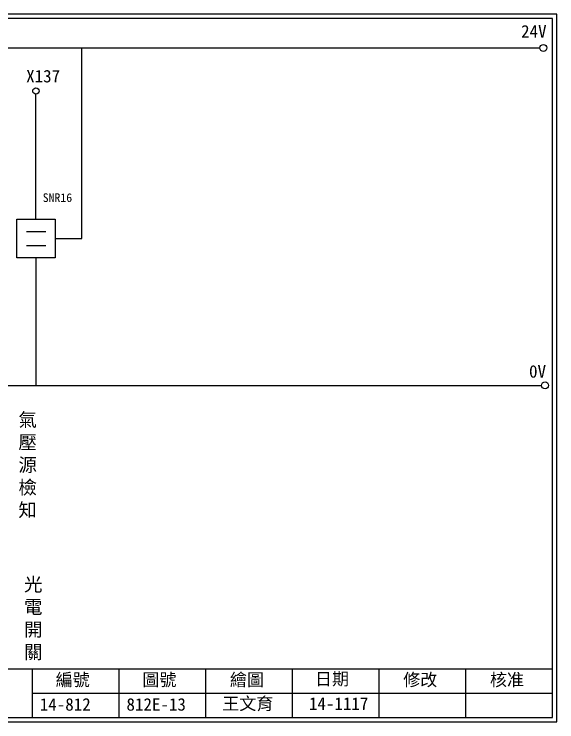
# Model space of a CAD drawing. Extents: x 275 to 562, y 265 to 469.
# Drawn here: x 405.4 to 561.9, y 264.9 to 468.9 of the extents above; entities that cross this region are included whole.
import ezdxf

# ---------------------------------------------------------------- set-up
doc = ezdxf.new("R2010")
doc.units = 0
doc.layers.get('0').update_dxf_attribs({"linetype": 'CONTINUOUS'})
doc.layers.add('圖框層', color=7, linetype='CONTINUOUS')
doc.layers.add('標尺寸層', color=3, linetype='CONTINUOUS')
doc.styles.add('CNS', font='romanc.shx', dxfattribs={"bigfont": 'chineset.shx'})
doc.styles.add('STSL', font='kaiu.ttf')

msp = doc.modelspace()

# ---------------------------------------------------------------- linework, layer by layer
for p, q in [((424.87, 404.23), (424.87, 459.14)), ((411.65, 409.8), (411.65, 445.83)), ((417.16, 404.23), (424.87, 404.23)), ((411.65, 398.65), (411.65, 361.87))]:
    msp.add_line(p, q)
msp.add_lwpolyline([(406.14, 409.8), (417.16, 409.8), (417.16, 398.65), (406.14, 398.65)], close=True)
for centre in [(558.02, 459.17), (558.5, 361.9)]:
    msp.add_circle(centre, 1)
at = {"layer": '圖框層', "color": 7}
for p, q in [((561.9, 468.91), (274.9, 468.91)), ((560.65, 467.66), (276.15, 467.66)), ((560.65, 266.2), (560.65, 467.66)), ((561.9, 264.95), (561.9, 468.91)), ((276.15, 280.2), (560.65, 280.2)), ((410.65, 266.2), (410.65, 280.2)), ((435.65, 266.2), (435.65, 280.2)), ((460.65, 266.2), (460.65, 280.2)), ((485.65, 266.2), (485.65, 280.2)), ((510.65, 266.2), (510.65, 280.2)), ((535.65, 266.2), (535.65, 280.2)), ((410.65, 273.2), (560.65, 273.2)), ((276.15, 266.2), (560.65, 266.2)), ((274.9, 264.95), (561.9, 264.95))]:
    msp.add_line(p, q, dxfattribs=at)
at = {"layer": '標尺寸層', "color": 7}
for p, q in [((279.42, 459.17), (557.02, 459.17)), ((408.89, 406.26), (414.46, 406.26)), ((408.89, 402.28), (414.46, 402.28)), ((279.63, 361.9), (557.5, 361.9))]:
    msp.add_line(p, q, dxfattribs=at)
msp.add_circle((411.65, 446.75), 0.92, dxfattribs=at)

# ---------------------------------------------------------------- texts
at = {"layer": '圖框層', "color": 4, "style": 'STSL'}
for s, height, p in [('24V', 3.6, (551.58, 462.16)), ('X137', 3.6, (408.83, 449.25)), ('SNR16', 2.5, (413.6, 414.77)), ('0V', 3.6, (553.88, 364.15)), ('繪圖', 3.6, (467.59, 275.29)), ('日期', 3.6, (492.12, 275.53)), ('編號', 3.6, (417.36, 275.28)), ('圖號', 3.6, (442.36, 275.28)), ('修改', 3.6, (517.59, 275.29)), ('核准', 3.6, (542.59, 275.29)), ('14-812', 3.6, (412.76, 268.17)), ('812E-13', 3.6, (437.76, 268.17)), ('王文育', 3.6, (465.39, 268.4)), ('14-1117', 3.6, (490.39, 268.4))]:
    msp.add_text(s, height=height, dxfattribs=at).set_placement(p)
at = {"layer": '標尺寸層', "color": 7, "char_height": 3.9, "width": 4.9608, "attachment_point": 5, "style": 'CNS'}
for s, insert in [('{\\fDFKai-SB|b0|i0|c136|p65;\\H1x;氣壓源\\P\\H1x;檢知}', (409.26, 338.82)), ('{\\fDFKai-SB|b0|i0|c136|p65;光電開關}', (410.89, 294.6))]:
    msp.add_mtext(s, dxfattribs=dict(at, insert=insert))

doc.saveas('drawing.dxf')
